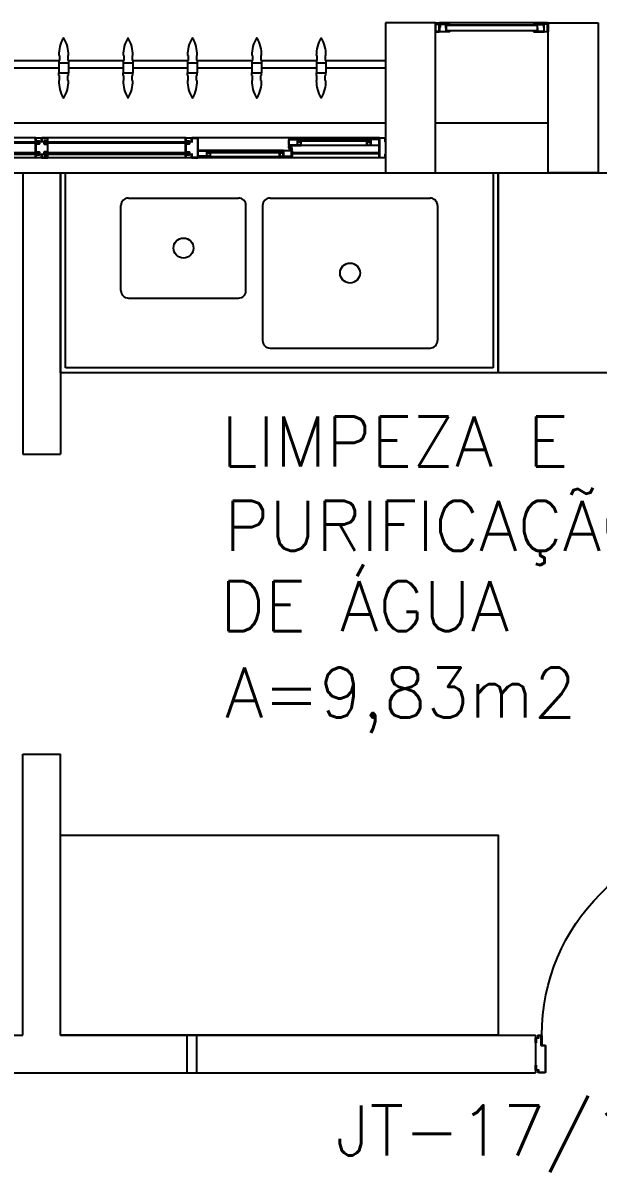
# Model space of a CAD drawing. Header units: millimetres. Extents: x 2128 to 2646, y 1972 to 2207.
# Drawn here: x 2321.161 to 2323.461, y 2138.968 to 2143.565 of the extents above; entities that cross this region are included whole.
import ezdxf

# ---------------------------------------------------------------- set-up
doc = ezdxf.new("R2010")
doc.units = ezdxf.units.MM
doc.linetypes.add('HIDDEN2', pattern=[4.7625, 3.175, -1.5875])
for name, color, linetype in [('AR-ALV', 2, 'Continuous'), ('AR-BANCADAS', 1, 'Continuous'), ('AR-BRISES', 1, 'Continuous'), ('AR-ESQ', 1, 'Continuous'), ('AR-ESQPROJ', 1, 'HIDDEN2'), ('AR-ESTC', 3, 'Continuous'), ('AR-PEITORIL', 1, 'Continuous'), ('AR-PORTA', 1, 'Continuous'), ('BC- VISTA', 1, 'Continuous'), ('BC-CUBA', 1, 'Continuous'), ('BR-PAINEL', 1, 'Continuous'), ('BR-SUPORTE', 1, 'Continuous'), ('COZ1', 1, 'Continuous'), ('DT-ESQ-BAGUETE-C', 1, 'Continuous'), ('DT-ESQ-BAGUETE-V', 1, 'Continuous'), ('DT-ESQ-CHAPA DOBRADA-V', 1, 'Continuous'), ('DT-ESQ-MARCO-V', 1, 'Continuous'), ('DT-ESQ-PERFIL CADEIRA-C', 2, 'Continuous'), ('DT-ESQ-PERFIL CADEIRA-V', 2, 'Continuous'), ('DT-ESQ-PERFIL U SIMPLES-C', 2, 'Continuous'), ('DT-ESQ-PERFIL U-C', 2, 'Continuous'), ('DT-ESQ-PERFIL U-V', 1, 'Continuous'), ('DT-ESQ-VENEZIANA-C', 1, 'Continuous'), ('DT-ESQ-VENEZIANA-V', 1, 'Continuous'), ('DT-ESQ-VIDRO-C', 2, 'Continuous'), ('DT-ESQ-VIDRO-V', 71, 'Continuous'), ('DT-TXTMOD', 1, 'Continuous'), ('ENDEREÇO', 2, 'Continuous'), ('maçaneta', 1, 'Continuous'), ('mov', 1, 'Continuous'), ('PM-PERFIL U-C', 2, 'Continuous'), ('pm1', 2, 'Continuous'), ('TEXTO', 2, 'Continuous'), ('Área', 2, 'Continuous')]:
    doc.layers.add(name, color=color, linetype=linetype)
doc.styles.add('S10', font='simplex.shx', dxfattribs={"height": 0.1})
doc.styles.add('UNB-100', font='simplex.shx', dxfattribs={"height": 0.2})
doc.styles.add('UNB1-100', font='simplex.shx', dxfattribs={"height": 0.2})

# ---------------------------------------------------------------- blocks, each defined once
blk = doc.blocks.new('EF19-P')
at = {"layer": 'DT-ESQ-BAGUETE-C', "ltscale": 0.1}
for points in [[(0.4225, -0.08), (0.409, -0.08), (0.409, -0.0785), (0.422, -0.0785, 0.414214), (0.4225, -0.078), (0.4225, -0.067, 0.414214), (0.422, -0.0665), (0.409, -0.0665), (0.409, -0.065), (0.4225, -0.065, -0.414214), (0.424, -0.0665), (0.424, -0.0785, -0.414214)], [(0.7015, -0.08), (0.715, -0.08), (0.715, -0.0785), (0.702, -0.0785, -0.414214), (0.7015, -0.078), (0.7015, -0.067, -0.414214), (0.702, -0.0665), (0.715, -0.0665), (0.715, -0.065), (0.7015, -0.065, 0.414214), (0.7, -0.0665), (0.7, -0.0785, 0.414214)], [(0.0735, -0.125), (0.06, -0.125), (0.06, -0.1235), (0.073, -0.1235, 0.414214), (0.0735, -0.123), (0.0735, -0.112, 0.414214), (0.073, -0.1115), (0.06, -0.1115), (0.06, -0.11), (0.0735, -0.11, -0.414214), (0.075, -0.1115), (0.075, -0.1235, -0.414214)], [(0.339, -0.125), (0.3525, -0.125), (0.3525, -0.1235), (0.3395, -0.1235, -0.414214), (0.339, -0.123), (0.339, -0.112, -0.414214), (0.3395, -0.1115), (0.3525, -0.1115), (0.3525, -0.11), (0.339, -0.11, 0.414214), (0.3375, -0.1115), (0.3375, -0.1235, 0.414214)]]:
    blk.add_lwpolyline(points, format="xyb", close=True, dxfattribs=at)
at = {"layer": 'DT-ESQ-BAGUETE-V', "ltscale": 0.1}
for p, q in [((0.4225, -0.065), (0.7015, -0.065)), ((0.0735, -0.11), (0.339, -0.11))]:
    blk.add_line(p, q, dxfattribs=at)
at = {"layer": 'DT-ESQ-CHAPA DOBRADA-V', "ltscale": 0.1}
for p, q in [((0.025, -0.077), (0.374, -0.077)), ((0.025, -0.08), (0.374, -0.08))]:
    blk.add_line(p, q, dxfattribs=at)
at = {"layer": 'DT-ESQ-MARCO-V', "ltscale": 0.1}
for p, q in [((0.7985, -0.06), (1.3515, -0.06)), ((1.3985, -0.06), (1.9515, -0.06)), ((0.7985, -0.14), (1.3515, -0.14)), ((1.3985, -0.14), (1.9515, -0.14))]:
    blk.add_line(p, q, dxfattribs=at)
at = {"layer": 'DT-ESQ-PERFIL CADEIRA-C', "ltscale": 0.1}
for p, q in [((0.376, -0.0885), (0.4225, -0.0885)), ((0.75, -0.0885), (0.7015, -0.0885)), ((0.025, -0.1335), (0.0735, -0.1335)), ((0.3855, -0.1335), (0.339, -0.1335))]:
    blk.add_line(p, q, dxfattribs=at)
for points in [[(0.4225, -0.087, -1), (0.4225, -0.09), (0.376, -0.09, -0.414214), (0.374, -0.088), (0.374, -0.067, -0.414214), (0.376, -0.065), (0.4075, -0.065, -0.414214), (0.409, -0.0665), (0.409, -0.087)], [(0.409, -0.0885, -0.198913), (0.4079, -0.0881, -0.198913), (0.4075, -0.087), (0.4075, -0.067, 0.414214), (0.407, -0.0665), (0.376, -0.0665, 0.414214), (0.3755, -0.067), (0.3755, -0.088, 0.414214), (0.376, -0.0885)], [(0.7015, -0.09), (0.75, -0.09), (0.75, -0.0885), (0.715, -0.0885, 0.198912), (0.7161, -0.0881, 0.198913), (0.7165, -0.087), (0.7165, -0.067, -0.414214), (0.717, -0.0665), (0.75, -0.0665), (0.75, -0.065), (0.7165, -0.065, 0.414214), (0.715, -0.0665), (0.715, -0.0785), (0.715, -0.08), (0.715, -0.087), (0.7015, -0.087, 1)], [(0.0735, -0.135), (0.025, -0.135), (0.025, -0.1335), (0.06, -0.1335, -0.198912), (0.0589, -0.1331, -0.198913), (0.0585, -0.132), (0.0585, -0.112, 0.414214), (0.058, -0.1115), (0.025, -0.1115), (0.025, -0.11), (0.0585, -0.11, -0.414214), (0.06, -0.1115), (0.06, -0.1235), (0.06, -0.125), (0.06, -0.132), (0.0735, -0.132, -1)], [(0.339, -0.132, 1), (0.339, -0.135), (0.3855, -0.135, 0.414214), (0.3875, -0.133), (0.3875, -0.112, 0.414214), (0.3855, -0.11), (0.354, -0.11, 0.414214), (0.3525, -0.1115), (0.3525, -0.132)], [(0.3525, -0.1335, 0.198913), (0.3536, -0.1331, 0.198913), (0.354, -0.132), (0.354, -0.112, -0.414214), (0.3545, -0.1115), (0.3855, -0.1115, -0.414214), (0.386, -0.112), (0.386, -0.133, -0.414214), (0.3855, -0.1335)]]:
    blk.add_lwpolyline(points, format="xyb", close=True, dxfattribs=at)
at = {"layer": 'DT-ESQ-PERFIL CADEIRA-V', "ltscale": 0.1}
for p, q in [((0.4075, -0.09), (0.7015, -0.09)), ((0.0735, -0.135), (0.339, -0.135))]:
    blk.add_line(p, q, dxfattribs=at)
at = {"layer": 'DT-ESQ-PERFIL U SIMPLES-C', "ltscale": 0.1}
for points in [[(0.376, -0.102), (0.384, -0.102), (0.384, -0.1005), (0.376, -0.1005, -0.414214), (0.3755, -0.1), (0.3755, -0.092, -0.414214), (0.376, -0.0915), (0.384, -0.0915), (0.384, -0.09), (0.376, -0.09, 0.414214), (0.374, -0.092), (0.374, -0.1, 0.414214)], [(0.3855, -0.098), (0.3775, -0.098), (0.3775, -0.0995), (0.3855, -0.0995, -0.414214), (0.386, -0.1), (0.386, -0.108, -0.414214), (0.3855, -0.1085), (0.3775, -0.1085), (0.3775, -0.11), (0.3855, -0.11, 0.414214), (0.3875, -0.108), (0.3875, -0.1, 0.414214)]]:
    blk.add_lwpolyline(points, format="xyb", close=True, dxfattribs=at)
at = {"layer": 'DT-ESQ-PERFIL U-C', "ltscale": 0.1}
for points in [[(0, -0.0615, -0.414214), (0.0015, -0.06), (0.0235, -0.06, -0.414214), (0.025, -0.0615), (0.025, -0.1385, -0.414214), (0.0235, -0.14), (0.0015, -0.14, -0.414214), (0, -0.1385), (0, -0.125), (0.0015, -0.125), (0.0015, -0.138, 0.414214), (0.002, -0.1385), (0.023, -0.1385, 0.414214), (0.0235, -0.138), (0.0235, -0.062, 0.414214), (0.023, -0.0615), (0.002, -0.0615, 0.414214), (0.0015, -0.062), (0.0015, -0.075), (0, -0.075)], [(0.775, -0.0615, 0.414214), (0.7735, -0.06), (0.7515, -0.06, 0.414214), (0.75, -0.0615), (0.75, -0.1385, 0.414214), (0.7515, -0.14), (0.7735, -0.14, 0.414214), (0.775, -0.1385), (0.775, -0.125), (0.7735, -0.125), (0.7735, -0.138, -0.414214), (0.773, -0.1385), (0.752, -0.1385, -0.414214), (0.7515, -0.138), (0.7515, -0.062, -0.414214), (0.752, -0.0615), (0.773, -0.0615, -0.414214), (0.7735, -0.062), (0.7735, -0.075), (0.775, -0.075)], [(0.8, -0.1285), (0.8, -0.1385, -0.414214), (0.7985, -0.14), (0.7765, -0.14, -0.414214), (0.775, -0.1385), (0.775, -0.125), (0.7765, -0.125), (0.7765, -0.138, 0.414214), (0.777, -0.1385), (0.798, -0.1385, 0.414214), (0.7985, -0.138), (0.7985, -0.1285), (0.7855, -0.1285, -0.414214), (0.784, -0.127), (0.784, -0.117, -0.414214), (0.7855, -0.1155), (0.7985, -0.1155), (0.7985, -0.0845), (0.7855, -0.0845, -0.414214), (0.784, -0.083), (0.784, -0.073, -0.414214), (0.7855, -0.0715), (0.7985, -0.0715), (0.7985, -0.062, 0.414214), (0.798, -0.0615), (0.777, -0.0615, 0.414214), (0.7765, -0.062), (0.7765, -0.075), (0.775, -0.075), (0.775, -0.0615, -0.414214), (0.7765, -0.06), (0.7985, -0.06, -0.414214), (0.8, -0.0615), (0.8, -0.0715, -0.414214), (0.7985, -0.073), (0.7855, -0.073), (0.7855, -0.083), (0.7985, -0.083), (0.7985, -0.083, -0.414214), (0.8, -0.0845), (0.8, -0.1155, -0.414214), (0.7985, -0.117), (0.7985, -0.117), (0.7855, -0.117), (0.7855, -0.127), (0.7985, -0.127, -0.414214)], [(1.35, -0.1285), (1.35, -0.1385, 0.414214), (1.3515, -0.14), (1.3735, -0.14, 0.414214), (1.375, -0.1385), (1.375, -0.125), (1.3735, -0.125), (1.3735, -0.138, -0.414214), (1.373, -0.1385), (1.352, -0.1385, -0.414214), (1.3515, -0.138), (1.3515, -0.1285), (1.3645, -0.1285, 0.414214), (1.366, -0.127), (1.366, -0.117, 0.414214), (1.3645, -0.1155), (1.3515, -0.1155), (1.3515, -0.0845), (1.3645, -0.0845, 0.414214), (1.366, -0.083), (1.366, -0.073, 0.414214), (1.3645, -0.0715), (1.3515, -0.0715), (1.3515, -0.062, -0.414214), (1.352, -0.0615), (1.373, -0.0615, -0.414214), (1.3735, -0.062), (1.3735, -0.075), (1.375, -0.075), (1.375, -0.0615, 0.414214), (1.3735, -0.06), (1.3515, -0.06, 0.414214), (1.35, -0.0615), (1.35, -0.0715, 0.414214), (1.3515, -0.073), (1.3645, -0.073), (1.3645, -0.083), (1.3515, -0.083), (1.3515, -0.083, 0.414214), (1.35, -0.0845), (1.35, -0.1155, 0.414214), (1.3515, -0.117), (1.3515, -0.117), (1.3645, -0.117), (1.3645, -0.127), (1.3515, -0.127, 0.414214)], [(1.4, -0.1285), (1.4, -0.1385, -0.414214), (1.3985, -0.14), (1.3765, -0.14, -0.414214), (1.375, -0.1385), (1.375, -0.125), (1.3765, -0.125), (1.3765, -0.138, 0.414214), (1.377, -0.1385), (1.398, -0.1385, 0.414214), (1.3985, -0.138), (1.3985, -0.1285), (1.3855, -0.1285, -0.414214), (1.384, -0.127), (1.384, -0.117, -0.414214), (1.3855, -0.1155), (1.3985, -0.1155), (1.3985, -0.0845), (1.3855, -0.0845, -0.414214), (1.384, -0.083), (1.384, -0.073, -0.414214), (1.3855, -0.0715), (1.3985, -0.0715), (1.3985, -0.062, 0.414214), (1.398, -0.0615), (1.377, -0.0615, 0.414214), (1.3765, -0.062), (1.3765, -0.075), (1.375, -0.075), (1.375, -0.0615, -0.414214), (1.3765, -0.06), (1.3985, -0.06, -0.414214), (1.4, -0.0615), (1.4, -0.0715, -0.414214), (1.3985, -0.073), (1.3855, -0.073), (1.3855, -0.083), (1.3985, -0.083), (1.3985, -0.083, -0.414214), (1.4, -0.0845), (1.4, -0.1155, -0.414214), (1.3985, -0.117), (1.3985, -0.117), (1.3855, -0.117), (1.3855, -0.127), (1.3985, -0.127, -0.414214)]]:
    blk.add_lwpolyline(points, format="xyb", close=True, dxfattribs=at)
at = {"layer": 'DT-ESQ-PERFIL U-V', "ltscale": 0.1}
for p, q in [((0.0235, -0.06), (0.7515, -0.06)), ((0.0235, -0.14), (0.7515, -0.14))]:
    blk.add_line(p, q, dxfattribs=at)
at = {"layer": 'DT-ESQ-VIDRO-C', "ltscale": 0.1}
for points in [[(0.7125, -0.085), (0.7125, -0.082), (0.4115, -0.082), (0.4115, -0.085)], [(1.3625, -0.081), (1.3625, -0.075), (0.7875, -0.075), (0.7875, -0.081)], [(1.9625, -0.081), (1.9625, -0.075), (1.3875, -0.075), (1.3875, -0.081)], [(0.063, -0.13), (0.063, -0.127), (0.3495, -0.127), (0.3495, -0.13)]]:
    blk.add_lwpolyline(points, close=True, dxfattribs=at)
at = {"layer": 'DT-ESQ-VIDRO-V', "ltscale": 0.1}
for points in [[(1.3625, -0.119), (1.3625, -0.125), (0.7875, -0.125), (0.7875, -0.119)], [(1.9625, -0.119), (1.9625, -0.125), (1.3875, -0.125), (1.3875, -0.119)]]:
    blk.add_lwpolyline(points, close=True, dxfattribs=at)
at = {"layer": 'DT-TXTMOD', "ltscale": 0.1, "style": 'S10', "flags": 3}
for tag, p in [('M01', (0.025, -0.28)), ('M02', (0.3253, -0.28)), ('M03', (0.627, -0.28)), ('M04', (0.9288, -0.28)), ('M05', (1.2306, -0.28)), ('M06', (1.5323, -0.28)), ('M07', (1.8341, -0.28)), ('M08', (2.1359, -0.28)), ('M09', (2.4376, -0.28)), ('M10', (2.7394, -0.28)), ('M11', (3.0412, -0.28)), ('M12', (3.3429, -0.28)), ('M13', (3.6447, -0.28)), ('M14', (3.9464, -0.28)), ('M15', (4.2482, -0.28)), ('M16', (4.55, -0.28)), ('M17', (4.8517, -0.28))]:
    blk.add_attdef(tag, p, '', height=0.1, dxfattribs=at)
blk = doc.blocks.new('BR-MODULO8')
at = {"layer": 'BR-PAINEL'}
for p, q in [((-1.3067, 0.27), (-1.3042, 0.27)), ((-1.3067, 0.25), (-1.3067, 0.24)), ((-1.3067, 0.25), (-1.3042, 0.25)), ((-1.3067, 0.24), (-1.2683, 0.24)), ((-1.3067, 0.24), (-1.3067, 0.2)), ((-1.3042, 0.27), (-1.3042, 0.25)), ((-1.2708, 0.27), (-1.2708, 0.25)), ((-1.2683, 0.27), (-1.2708, 0.27)), ((-1.2683, 0.25), (-1.2708, 0.25)), ((-1.2683, 0.25), (-1.2683, 0.24)), ((-1.2683, 0.24), (-1.2683, 0.2)), ((-1.0492, 0.27), (-1.0467, 0.27)), ((-1.0492, 0.25), (-1.0492, 0.24)), ((-1.0492, 0.25), (-1.0467, 0.25)), ((-1.0492, 0.24), (-1.0108, 0.24)), ((-1.0492, 0.24), (-1.0492, 0.2)), ((-1.0467, 0.27), (-1.0467, 0.25)), ((-1.0133, 0.27), (-1.0133, 0.25)), ((-1.0108, 0.27), (-1.0133, 0.27)), ((-1.0108, 0.25), (-1.0133, 0.25)), ((-1.0108, 0.25), (-1.0108, 0.24)), ((-1.0108, 0.24), (-1.0108, 0.2)), ((-0.7917, 0.27), (-0.7892, 0.27)), ((-0.7917, 0.25), (-0.7917, 0.24)), ((-0.7917, 0.25), (-0.7892, 0.25)), ((-0.7917, 0.24), (-0.7533, 0.24)), ((-0.7917, 0.24), (-0.7917, 0.2)), ((-0.7892, 0.27), (-0.7892, 0.25)), ((-0.7558, 0.27), (-0.7558, 0.25)), ((-0.7533, 0.27), (-0.7558, 0.27)), ((-0.7533, 0.25), (-0.7558, 0.25)), ((-0.7533, 0.25), (-0.7533, 0.24)), ((-0.7533, 0.24), (-0.7533, 0.2)), ((-0.5342, 0.27), (-0.5317, 0.27)), ((-0.5342, 0.25), (-0.5317, 0.25)), ((-0.5342, 0.25), (-0.5342, 0.24)), ((-0.5342, 0.24), (-0.5342, 0.2)), ((-0.5342, 0.24), (-0.4958, 0.24)), ((-0.5317, 0.27), (-0.5317, 0.25)), ((-0.4958, 0.27), (-0.4983, 0.27)), ((-0.4983, 0.27), (-0.4983, 0.25)), ((-0.4958, 0.25), (-0.4983, 0.25)), ((-0.4958, 0.25), (-0.4958, 0.24)), ((-0.4958, 0.24), (-0.4958, 0.2)), ((-0.2767, 0.27), (-0.2742, 0.27)), ((-0.2767, 0.25), (-0.2767, 0.24)), ((-0.2767, 0.25), (-0.2742, 0.25)), ((-0.2767, 0.24), (-0.2383, 0.24)), ((-0.2767, 0.24), (-0.2767, 0.2)), ((-0.2742, 0.27), (-0.2742, 0.25)), ((-0.2408, 0.27), (-0.2408, 0.25)), ((-0.2383, 0.27), (-0.2408, 0.27)), ((-0.2383, 0.25), (-0.2408, 0.25)), ((-0.2383, 0.25), (-0.2383, 0.24)), ((-0.2383, 0.24), (-0.2383, 0.2)), ((-1.3067, 0.2), (-1.2683, 0.2)), ((-1.3067, 0.19), (-1.3067, 0.2)), ((-1.3067, 0.19), (-1.3042, 0.19)), ((-1.3042, 0.17), (-1.3042, 0.19)), ((-1.2683, 0.19), (-1.2708, 0.19)), ((-1.2708, 0.17), (-1.2708, 0.19)), ((-1.2683, 0.19), (-1.2683, 0.2)), ((-1.0492, 0.2), (-1.0108, 0.2)), ((-1.0492, 0.19), (-1.0492, 0.2)), ((-1.0492, 0.19), (-1.0467, 0.19)), ((-1.0467, 0.17), (-1.0467, 0.19)), ((-1.0108, 0.19), (-1.0133, 0.19)), ((-1.0133, 0.17), (-1.0133, 0.19)), ((-1.0108, 0.19), (-1.0108, 0.2)), ((-0.7917, 0.2), (-0.7533, 0.2)), ((-0.7917, 0.19), (-0.7917, 0.2)), ((-0.7917, 0.19), (-0.7892, 0.19)), ((-0.7892, 0.17), (-0.7892, 0.19)), ((-0.7533, 0.19), (-0.7558, 0.19)), ((-0.7558, 0.17), (-0.7558, 0.19)), ((-0.7533, 0.19), (-0.7533, 0.2)), ((-0.5342, 0.19), (-0.5342, 0.2)), ((-0.5342, 0.2), (-0.4958, 0.2)), ((-0.5342, 0.19), (-0.5317, 0.19)), ((-0.5317, 0.17), (-0.5317, 0.19)), ((-0.4983, 0.17), (-0.4983, 0.19)), ((-0.4958, 0.19), (-0.4983, 0.19)), ((-0.4958, 0.19), (-0.4958, 0.2)), ((-0.2767, 0.2), (-0.2383, 0.2)), ((-0.2767, 0.19), (-0.2767, 0.2)), ((-0.2767, 0.19), (-0.2742, 0.19)), ((-0.2742, 0.17), (-0.2742, 0.19)), ((-0.2383, 0.19), (-0.2408, 0.19)), ((-0.2408, 0.17), (-0.2408, 0.19)), ((-0.2383, 0.19), (-0.2383, 0.2)), ((-1.3067, 0.17), (-1.3042, 0.17)), ((-1.2683, 0.17), (-1.2708, 0.17)), ((-1.0492, 0.17), (-1.0467, 0.17)), ((-1.0108, 0.17), (-1.0133, 0.17)), ((-0.7917, 0.17), (-0.7892, 0.17)), ((-0.7533, 0.17), (-0.7558, 0.17)), ((-0.5342, 0.17), (-0.5317, 0.17)), ((-0.4958, 0.17), (-0.4983, 0.17)), ((-0.2767, 0.17), (-0.2742, 0.17)), ((-0.2383, 0.17), (-0.2408, 0.17))]:
    blk.add_line(p, q, dxfattribs=at)
for centre, radius, start, end in [((-1.1817, 0.2739), 0.1251, 148.4721, 181.772), ((-1.2875, 0.3387), 0.001, 37.1012, 142.8988), ((-1.3933, 0.2739), 0.1251, 358.228, 31.5279), ((-0.9242, 0.2739), 0.1251, 148.4721, 181.772), ((-1.03, 0.3387), 0.001, 37.1012, 142.8988), ((-1.1358, 0.2739), 0.1251, 358.228, 31.5279), ((-0.6667, 0.2739), 0.1251, 148.4721, 181.772), ((-0.7725, 0.3387), 0.001, 37.1012, 142.8988), ((-0.8783, 0.2739), 0.1251, 358.228, 31.5279), ((-0.4092, 0.2739), 0.1251, 148.4721, 181.772), ((-0.515, 0.3387), 0.001, 37.1012, 142.8988), ((-0.6208, 0.2739), 0.1251, 358.228, 31.5279), ((-0.1517, 0.2739), 0.1251, 148.4721, 181.772), ((-0.2575, 0.3387), 0.001, 37.1012, 142.8988), ((-0.3633, 0.2739), 0.1251, 358.228, 31.5279), ((-1.1817, 0.1661), 0.1251, 178.228, 211.5279), ((-1.3933, 0.1661), 0.1251, 328.4721, 1.772), ((-0.9242, 0.1661), 0.1251, 178.228, 211.5279), ((-1.1358, 0.1661), 0.1251, 328.4721, 1.772), ((-0.6667, 0.1661), 0.1251, 178.228, 211.5279), ((-0.8783, 0.1661), 0.1251, 328.4721, 1.772), ((-0.4092, 0.1661), 0.1251, 178.228, 211.5279), ((-0.6208, 0.1661), 0.1251, 328.4721, 1.772), ((-0.1517, 0.1661), 0.1251, 178.228, 211.5279), ((-0.3633, 0.1661), 0.1251, 328.4721, 1.772), ((-1.2875, 0.1013), 0.001, 217.1012, 322.8988), ((-1.03, 0.1013), 0.001, 217.1012, 322.8988), ((-0.7725, 0.1013), 0.001, 217.1012, 322.8988), ((-0.515, 0.1013), 0.001, 217.1012, 322.8988), ((-0.2575, 0.1013), 0.001, 217.1012, 322.8988)]:
    blk.add_arc(centre, radius, start, end, dxfattribs=at)
at = {"layer": 'BR-SUPORTE'}
for p, q in [((-1.5258, 0.25), (-1.3042, 0.25)), ((-1.2683, 0.25), (-1.0467, 0.25)), ((-1.0108, 0.25), (-0.7892, 0.25)), ((-0.7533, 0.25), (-0.5317, 0.25)), ((-0.4958, 0.25), (-0.2742, 0.25)), ((-0.2383, 0.25), (0, 0.25)), ((-1.5258, 0.22), (-1.3067, 0.22)), ((-1.2683, 0.22), (-1.0492, 0.22)), ((-1.0108, 0.22), (-0.7917, 0.22)), ((-0.7533, 0.22), (-0.5342, 0.22)), ((-0.4958, 0.22), (-0.2767, 0.22)), ((-0.2383, 0.22), (0, 0.22))]:
    blk.add_line(p, q, dxfattribs=at)
blk = doc.blocks.new('PM3')
at = {"layer": 'maçaneta'}
for points in [[(0.02, 0.825), (-0.035, 0.825), (-0.035, 0.715), (0, 0.715), (0, 0.725), (-0.02, 0.725), (-0.02, 0.8035, -0.414214), (-0.0185, 0.805), (0.02, 0.805)], [(0.125, 0.825), (0.07, 0.825), (0.07, 0.805), (0.1085, 0.805, -0.414214), (0.11, 0.8035), (0.11, 0.725), (0.09, 0.725), (0.09, 0.715), (0.125, 0.715)]]:
    blk.add_lwpolyline(points, format="xyb", close=True, dxfattribs=at)
for points in [[(0.02, 0.715), (0.02, 0.755), (0.025, 0.755), (0.025, 0.715)], [(0.07, 0.715), (0.07, 0.755), (0.065, 0.755), (0.065, 0.715)]]:
    blk.add_lwpolyline(points, close=True, dxfattribs=at)
at = {"layer": 'mov'}
blk.add_arc((0.025, 0.075), 0.8, 0, 90, dxfattribs=at)
at = {"layer": 'PM-PERFIL U-C'}
for p, q in [((0, 0.045), (0, 0.0635)), ((0.0015, 0.065), (0.01, 0.065)), ((0.002, 0.063), (0.002, 0.045)), ((0.0105, 0.063), (0.002, 0.063)), ((0.01, 0.065), (0.01, 0.0735)), ((0.0115, 0.075), (0.0235, 0.075)), ((0.012, 0.073), (0.012, 0.0645)), ((0.023, 0.073), (0.012, 0.073)), ((0.023, 0.0335), (0.023, 0.073)), ((0.025, 0.0735), (0.025, 0.034)), ((0.825, 0.0735), (0.825, 0.034)), ((0.8385, 0.075), (0.8265, 0.075)), ((0.827, 0.073), (0.838, 0.073)), ((0.827, 0.0335), (0.827, 0.073)), ((0.838, 0.073), (0.838, 0.0645)), ((0.8395, 0.063), (0.848, 0.063)), ((0.84, 0.065), (0.84, 0.0735)), ((0.8485, 0.065), (0.84, 0.065)), ((0.848, 0.063), (0.848, 0.045)), ((0.85, 0.045), (0.85, 0.0635)), ((0.002, 0.045), (0, 0.045)), ((0.038, 0.032), (0.0245, 0.032)), ((0.0385, 0.034), (0.025, 0.034)), ((0.038, 0.032), (0.038, -0.073)), ((0.04, 0.0325), (0.04, -0.0735)), ((0.81, 0.0325), (0.81, -0.0735)), ((0.8115, 0.034), (0.825, 0.034)), ((0.812, 0.032), (0.8255, 0.032)), ((0.812, 0.032), (0.812, -0.073)), ((0.848, 0.045), (0.85, 0.045)), ((0, -0.045), (0.002, -0.045)), ((0, -0.0635), (0, -0.045)), ((0.002, -0.045), (0.002, -0.063)), ((0.85, -0.045), (0.848, -0.045)), ((0.848, -0.045), (0.848, -0.063)), ((0.85, -0.0635), (0.85, -0.045)), ((0.01, -0.065), (0.0015, -0.065)), ((0.002, -0.063), (0.0105, -0.063)), ((0.01, -0.0735), (0.01, -0.065)), ((0.0385, -0.075), (0.0115, -0.075)), ((0.012, -0.0645), (0.012, -0.073)), ((0.012, -0.073), (0.038, -0.073)), ((0.8115, -0.075), (0.8385, -0.075)), ((0.838, -0.073), (0.812, -0.073)), ((0.838, -0.0645), (0.838, -0.073)), ((0.848, -0.063), (0.8395, -0.063)), ((0.84, -0.0735), (0.84, -0.065)), ((0.84, -0.065), (0.8485, -0.065))]:
    blk.add_line(p, q, dxfattribs=at)
for centre, start, end in [((0.0015, 0.0635), 90, 180), ((0.0115, 0.0735), 90, 180), ((0.0105, 0.0645), 270, 0), ((0.0235, 0.0735), 360, 90), ((0.8265, 0.0735), 90, 180), ((0.8395, 0.0645), 180, 270), ((0.8385, 0.0735), 0, 90), ((0.8485, 0.0635), 0, 90), ((0.0245, 0.0335), 180, 270), ((0.0385, 0.0325), 0, 90), ((0.8115, 0.0325), 90, 180), ((0.8255, 0.0335), 270, 0), ((0.0015, -0.0635), 180, 270), ((0.0115, -0.0735), 180, 270), ((0.0105, -0.0645), 0, 90), ((0.0385, -0.0735), 269.9386, 0), ((0.8115, -0.0735), 180, 270.0614), ((0.8395, -0.0645), 90, 180), ((0.8385, -0.0735), 270, 0), ((0.8485, -0.0635), 270, 0)]:
    blk.add_arc(centre, 0.0015, start, end, dxfattribs=at)
at = {"layer": 'pm1'}
blk.add_lwpolyline([(0.065, 0.875), (0.065, 0.075), (0.025, 0.075), (0.025, 0.875)], close=True, dxfattribs=at)
blk = doc.blocks.new('EF01C-P')
at = {"layer": 'DT-ESQ-BAGUETE-C', "ltscale": 0.1}
for points in [[(0.0015, 0.035), (0.015, 0.035), (0.015, 0.0335), (0.0015, 0.0335), (0.0015, 0.005), (0.015, 0.005), (0.015, 0.0035), (0.0015, 0.0035, -0.414214), (0, 0.005), (0, 0.0335, -0.414214)], [(0.4485, 0.035), (0.435, 0.035), (0.435, 0.0335), (0.4485, 0.0335), (0.4485, 0.005), (0.435, 0.005), (0.435, 0.0035), (0.4485, 0.0035, 0.414214), (0.45, 0.005), (0.45, 0.0335, 0.414214)]]:
    blk.add_lwpolyline(points, format="xyb", close=True, dxfattribs=at)
at = {"layer": 'DT-ESQ-PERFIL CADEIRA-C', "ltscale": 0.1}
for points in [[(0.01, 0.0015), (0.01, 0.003), (0.0015, 0.003, 1), (0.0015, 0), (0.015, 0, 0.414214), (0.0165, 0.0015), (0.0165, 0.0335), (0.043, 0.0335)], [(0.043, 0.0065), (0.018, 0.0065), (0.018, 0.0165), (0.0165, 0.0165), (0.0165, 0.0065, 0.414214), (0.018, 0.005), (0.043, 0.005), (0.0565, 0.005, 1), (0.0565, 0.008), (0.043, 0.008), (0.043, 0.02), (0.043, 0.032), (0.0565, 0.032, 1), (0.0565, 0.035), (0.043, 0.035), (0.0165, 0.035, 0.414214), (0.015, 0.0335), (0.015, 0.0015), (0.0015, 0.0015)], [(0.0415, 0.02), (0.0415, 0.032, -0.414214), (0.043, 0.0335), (0.0565, 0.0335)], [(0.0415, 0.02), (0.0415, 0.008, 0.414214), (0.043, 0.0065), (0.0565, 0.0065)], [(0.407, 0.0065), (0.432, 0.0065), (0.432, 0.0165), (0.4335, 0.0165), (0.4335, 0.0065, -0.414214), (0.432, 0.005), (0.407, 0.005), (0.3935, 0.005, -1), (0.3935, 0.008), (0.407, 0.008), (0.407, 0.02), (0.407, 0.032), (0.3935, 0.032, -1), (0.3935, 0.035), (0.407, 0.035), (0.4335, 0.035, -0.414214), (0.435, 0.0335), (0.435, 0.0015), (0.4485, 0.0015)], [(0.4085, 0.02), (0.4085, 0.032, 0.414214), (0.407, 0.0335), (0.3935, 0.0335)], [(0.4085, 0.02), (0.4085, 0.008, -0.414214), (0.407, 0.0065), (0.3935, 0.0065)], [(0.44, 0.0015), (0.44, 0.003), (0.4485, 0.003, -1), (0.4485, 0), (0.435, 0, -0.414214), (0.4335, 0.0015), (0.4335, 0.0335), (0.407, 0.0335)]]:
    blk.add_lwpolyline(points, format="xyb", dxfattribs=at)
at = {"layer": 'DT-ESQ-PERFIL CADEIRA-V', "ltscale": 0.1}
blk.add_line((0.015, 0), (0.435, 0), dxfattribs=at)
at = {"layer": 'DT-ESQ-VENEZIANA-C', "ltscale": 0.1}
for p, q in [((0.043, 0.0105), (0.407, 0.0105)), ((0.043, 0.009), (0.407, 0.009))]:
    blk.add_line(p, q, dxfattribs=at)
at = {"layer": 'DT-ESQ-VENEZIANA-V', "ltscale": 0.1}
blk.add_line((0.043, 0.031), (0.407, 0.031), dxfattribs=at)
at = {"layer": 'DT-TXTMOD', "ltscale": 0.1, "style": 'S10', "flags": 3}
blk.add_attdef('EF01C', (0.0208, -0.14), '', height=0.1, dxfattribs=at)
blk = doc.blocks.new('BCP16')
at = {"layer": 'BC- VISTA'}
blk.add_lwpolyline([(0.8, 0), (0.8, -1.75), (0, -1.75), (0, 0)], close=True, dxfattribs=at)
blk = doc.blocks.new('CUBAbnc-01P')
at = {"layer": 'COZ1'}
for p, q in [((-0.25, -0.4705), (-0.25, -0.1305)), ((-0.22, -0.1005), (0.22, -0.1005)), ((0.25, -0.4705), (0.25, -0.1305)), ((-0.22, -0.5005), (0.22, -0.5005))]:
    blk.add_line(p, q, dxfattribs=at)
blk.add_circle((0, -0.3005), 0.04, dxfattribs=at)
for centre, start, end in [((-0.22, -0.1305), 90, 180), ((0.22, -0.1305), 0, 90), ((-0.22, -0.4705), 180, 270), ((0.22, -0.4705), 270, 0)]:
    blk.add_arc(centre, 0.03, start, end, dxfattribs=at)
blk = doc.blocks.new('CUBApnt-01P')
at = {"layer": 'COZ1'}
for p, q in [((-0.35, -0.1305), (-0.35, -0.6705)), ((-0.32, -0.1005), (0.32, -0.1005)), ((0.35, -0.1305), (0.35, -0.6705)), ((-0.32, -0.7005), (0.32, -0.7005))]:
    blk.add_line(p, q, dxfattribs=at)
blk.add_circle((0, -0.4005), 0.04, dxfattribs=at)
for centre, start, end in [((-0.32, -0.1305), 90, 180), ((0.32, -0.1305), 0, 90), ((-0.32, -0.6705), 180, 270), ((0.32, -0.6705), 270, 0)]:
    blk.add_arc(centre, 0.03, start, end, dxfattribs=at)
blk = doc.blocks.new('BCP05')
at = {"layer": 'BC- VISTA'}
for p, q in [((0, -0.02), (0.78, -0.02)), ((0.78, -0.02), (0.78, -1.73)), ((0.78, -1.73), (0, -1.73))]:
    blk.add_line(p, q, dxfattribs=at)
blk.add_lwpolyline([(0.8, 0), (0.8, -1.75), (0, -1.75), (0, 0)], close=True, dxfattribs=at)
at = {"layer": 'BC-CUBA', "rotation": 90}
for name, p in [('CUBApnt-01P', (0, -0.5919)), ('CUBAbnc-01P', (0, -1.2581))]:
    blk.add_blockref(name, p, dxfattribs=at)
blk = doc.blocks.new('BCP08')
at = {"layer": 'BC- VISTA'}
blk.add_lwpolyline([(0.8, 0), (0.8, -1.1), (0, -1.1), (0, 0)], close=True, dxfattribs=at)

msp = doc.modelspace()

# ---------------------------------------------------------------- linework, layer by layer
at = {"layer": 'AR-ALV'}
for p, q in [((2322.8115, 2143.1651), (2323.2615, 2143.1651)), ((2321.1615, 2142.9651), (2321.1615, 2141.8401)), ((2321.1615, 2142.9651), (2321.3115, 2142.9651)), ((2321.3115, 2142.9651), (2321.3115, 2141.8401)), ((2322.8115, 2142.9651), (2323.2615, 2142.9651)), ((2321.1615, 2141.8401), (2321.3115, 2141.8401)), ((2321.1615, 2139.5151), (2321.1615, 2140.6401)), ((2321.1615, 2140.6401), (2321.3115, 2140.6401)), ((2321.3115, 2139.5151), (2321.3115, 2140.6401)), ((2320.6365, 2139.5151), (2321.1615, 2139.5151)), ((2321.3115, 2139.5151), (2323.2115, 2139.5151)), ((2323.2115, 2139.5151), (2323.2115, 2139.3651)), ((2320.6365, 2139.3651), (2323.2115, 2139.3651))]:
    msp.add_line(p, q, dxfattribs=at)
at = {"layer": 'AR-ESQPROJ'}
for p, q in [((2321.8565, 2139.5151), (2321.8165, 2139.5151)), ((2321.8165, 2139.5151), (2321.8165, 2139.3651)), ((2321.8565, 2139.3651), (2321.8565, 2139.5151)), ((2321.8165, 2139.3651), (2321.8565, 2139.3651))]:
    msp.add_line(p, q, dxfattribs=at)
at = {"layer": 'AR-ESTC'}
for p, q in [((2322.8115, 2143.5651), (2322.6115, 2143.5651)), ((2322.6115, 2143.5651), (2322.6115, 2142.9651)), ((2322.8115, 2142.9651), (2322.8115, 2143.5651)), ((2323.2615, 2143.5651), (2323.4615, 2143.5651)), ((2323.2615, 2142.9651), (2323.2615, 2143.5651)), ((2323.4615, 2143.5651), (2323.4615, 2142.9651)), ((2322.6115, 2142.9651), (2322.8115, 2142.9651)), ((2323.4615, 2142.9651), (2323.2615, 2142.9651))]:
    msp.add_line(p, q, dxfattribs=at)
at = {"layer": 'AR-PEITORIL'}
for p, q in [((2317.4615, 2143.1651), (2322.6115, 2143.1651)), ((2317.4615, 2142.9651), (2322.6115, 2142.9651)), ((2323.4615, 2142.9651), (2328.6115, 2142.9651))]:
    msp.add_line(p, q, dxfattribs=at)

# ---------------------------------------------------------------- block references
at = {"layer": 'AR-BANCADAS'}
for name, p, rotation in [('BCP05', (2323.0615, 2142.9651), 270), ('BCP08', (2323.0615, 2142.1651), 90), ('BCP16', (2321.3115, 2139.5151), 90)]:
    msp.add_blockref(name, p, dxfattribs=dict(at, rotation=rotation))
at = {"layer": 'AR-BRISES'}
msp.add_blockref('BR-MODULO8', (2322.6115, 2143.1651), dxfattribs=at)
at = {"layer": 'AR-ESQ', "rotation": 180}
for name, p in [('EF01C-P', (2323.2615, 2143.5651)), ('EF19-P', (2322.6115, 2142.9651))]:
    msp.add_blockref(name, p, dxfattribs=at)
at = {"layer": 'AR-PORTA', "xscale": -1}
msp.add_blockref('PM3', (2324.0615, 2139.4401), dxfattribs=at)

# ---------------------------------------------------------------- texts
at = {"layer": 'ENDEREÇO', "style": 'UNB1-100'}
msp.add_text('JT-17/11', height=0.2, dxfattribs=at).set_placement((2322.4113, 2139.0343))
at = {"layer": 'TEXTO', "style": 'UNB-100'}
for s, p in [('LIMPEZA E', (2321.9547, 2141.79)), ('PURIFICAÇÃO', (2321.966, 2141.4531)), ('DE ÁGUA', (2321.9492, 2141.1323))]:
    msp.add_text(s, height=0.2, dxfattribs=at).set_placement(p)
at = {"layer": 'Área', "style": 'UNB-100'}
msp.add_text('A=9,83m2', height=0.2, dxfattribs=at).set_placement((2321.9698, 2140.7857))

doc.saveas('drawing.dxf')
